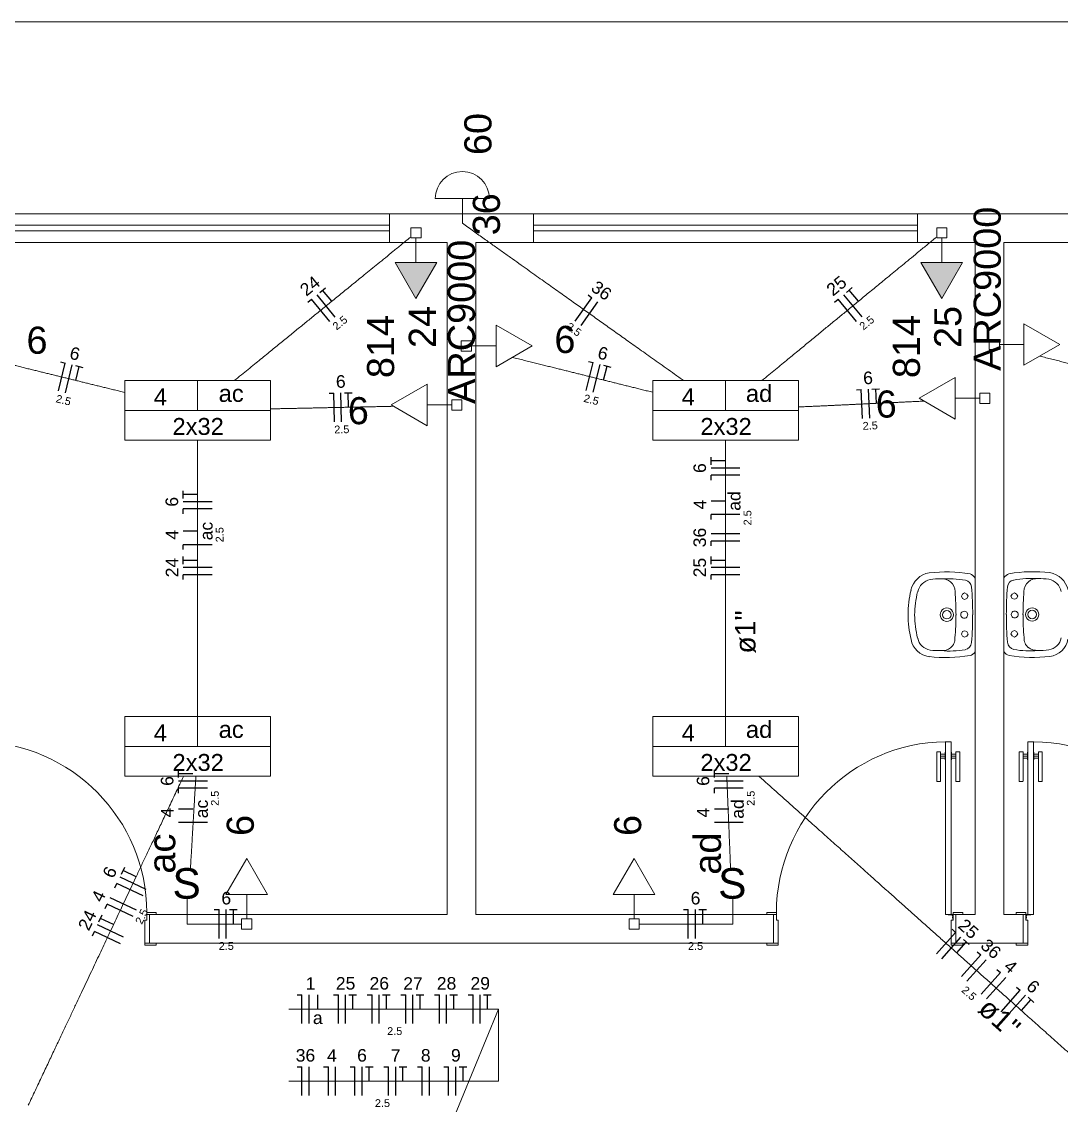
# Model space of a CAD drawing. Header units: millimetres. Extents: x -130 to 1399, y -90 to 1288.
# Drawn here: x 1132.3 to 1137.72, y 1250.38 to 1256.02 of the extents above; entities that cross this region are included whole.
import ezdxf

# ---------------------------------------------------------------- set-up
doc = ezdxf.new("R2010")
doc.units = ezdxf.units.MM
doc.header["$LTSCALE"] = 0.01
for name, color, linetype, lineweight in [('Arquitetura', 134, 'Continuous', 5), ('EL-Condutos', 3, 'Continuous', 13), ('EL-Fios', 9, 'Continuous', 25), ('EL-Textos condutos', 7, 'Continuous', 20), ('EL-Textos fios', 7, 'Continuous', 20), ('EL-Textos pontos', 5, 'Continuous', 20), ('P-SIMBOL', 5, 'Continuous', 5)]:
    doc.layers.add(name, color=color, linetype=linetype, lineweight=lineweight)
doc.styles.add('ARIAL', font='arial.ttf')

msp = doc.modelspace()

# ---------------------------------------------------------------- hatches: boundary and pattern name
at = {"layer": 'P-SIMBOL', "linetype": 'Continuous'}
for points in [[(1134.2507, 1254.7667), (1134.359, 1254.5792), (1134.4672, 1254.7667)], [(1136.9897, 1254.7667), (1137.098, 1254.5792), (1137.2062, 1254.7667)]]:
    msp.add_hatch(color=256, dxfattribs=at).paths.add_polyline_path(points)

# ---------------------------------------------------------------- linework, layer by layer
at = {"layer": 'Arquitetura', "linetype": 'Continuous'}
for p, q in [((1153.0719, 1256.0207), (1106.2719, 1256.0207)), ((1148.7214, 1255.0207), (1118.6714, 1255.0207)), ((1134.2214, 1255.0207), (1134.2214, 1254.8712)), ((1134.9714, 1255.0207), (1134.9714, 1254.8712)), ((1136.9714, 1255.0207), (1136.9714, 1254.8712)), ((1134.2214, 1254.9607), (1132.2214, 1254.9607)), ((1134.2214, 1254.9307), (1132.2214, 1254.9307)), ((1136.9714, 1254.9607), (1134.9714, 1254.9607)), ((1136.9714, 1254.9307), (1134.9714, 1254.9307)), ((1131.9214, 1254.8712), (1134.5219, 1254.8712)), ((1134.5219, 1254.8712), (1134.5219, 1251.3712)), ((1137.2719, 1254.8712), (1134.6714, 1254.8712)), ((1134.6714, 1254.8712), (1134.6714, 1251.3712)), ((1137.2719, 1254.8712), (1137.2719, 1251.3712)), ((1140.0219, 1254.8712), (1137.4214, 1254.8712)), ((1137.4214, 1254.8712), (1137.4214, 1251.3712)), ((1134.5219, 1251.3712), (1133.0064, 1251.3712)), ((1136.1869, 1251.3712), (1134.6714, 1251.3712)), ((1137.2719, 1251.3712), (1137.2069, 1251.3712)), ((1137.4864, 1251.3712), (1137.4214, 1251.3712)), ((1136.1869, 1251.2207), (1133.0064, 1251.2207)), ((1137.4864, 1251.2207), (1137.2069, 1251.2207))]:
    msp.add_line(p, q, dxfattribs=at)
at = {"layer": 'Arquitetura'}
for p, q in [((1137.2719, 1253.1212), (1137.2719, 1252.9307)), ((1137.4214, 1253.1222), (1137.4214, 1252.9322)), ((1137.2059, 1253.0387), (1137.1999, 1253.0282)), ((1137.1999, 1253.0282), (1137.2059, 1253.0157)), ((1137.2164, 1253.0452), (1137.2059, 1253.0387)), ((1137.2059, 1253.0157), (1137.2164, 1253.0112)), ((1137.2294, 1253.0387), (1137.2164, 1253.0452)), ((1137.2164, 1253.0112), (1137.2294, 1253.0157)), ((1137.2354, 1253.0282), (1137.2294, 1253.0387)), ((1137.2294, 1253.0157), (1137.2354, 1253.0282)), ((1137.4579, 1253.0292), (1137.4639, 1253.0397)), ((1137.4639, 1253.0167), (1137.4579, 1253.0292)), ((1137.4639, 1253.0397), (1137.4769, 1253.0462)), ((1137.4769, 1253.0122), (1137.4639, 1253.0167)), ((1137.4769, 1253.0462), (1137.4874, 1253.0397)), ((1137.4874, 1253.0167), (1137.4769, 1253.0122)), ((1137.4874, 1253.0397), (1137.4934, 1253.0292)), ((1137.4934, 1253.0292), (1137.4874, 1253.0167)), ((1137.2719, 1252.9942), (1137.2719, 1252.8062)), ((1137.4214, 1252.9957), (1137.4214, 1252.8072)), ((1137.2719, 1252.9307), (1137.2719, 1252.7382)), ((1137.4214, 1252.9322), (1137.4214, 1252.7392)), ((1137.2059, 1252.8442), (1137.1999, 1252.8312)), ((1137.1999, 1252.8312), (1137.2059, 1252.8207)), ((1137.2164, 1252.8482), (1137.2059, 1252.8442)), ((1137.2294, 1252.8442), (1137.2164, 1252.8482)), ((1137.2354, 1252.8312), (1137.2294, 1252.8442)), ((1137.2294, 1252.8207), (1137.2354, 1252.8312)), ((1137.4579, 1252.8327), (1137.4639, 1252.8452)), ((1137.4639, 1252.8217), (1137.4579, 1252.8327)), ((1137.4639, 1252.8452), (1137.4769, 1252.8497)), ((1137.4769, 1252.8497), (1137.4874, 1252.8452)), ((1137.4874, 1252.8452), (1137.4934, 1252.8327)), ((1137.4934, 1252.8327), (1137.4874, 1252.8217)), ((1137.2059, 1252.8207), (1137.2164, 1252.8147)), ((1137.2164, 1252.8147), (1137.2294, 1252.8207)), ((1137.4769, 1252.8157), (1137.4639, 1252.8217)), ((1137.4874, 1252.8217), (1137.4769, 1252.8157)), ((1137.1399, 1251.3692), (1137.1429, 1251.3692)), ((1137.5534, 1251.3692), (1137.5504, 1251.3692)), ((1137.1554, 1251.3542), (1137.1554, 1251.3572)), ((1137.5379, 1251.3542), (1137.5379, 1251.3572))]:
    msp.add_line(p, q, dxfattribs=at)
at = {"layer": 'Arquitetura', "color": 2}
for p, q in [((1137.1469, 1252.2707), (1137.1169, 1252.2707)), ((1137.1169, 1252.2707), (1137.1169, 1251.3712)), ((1137.1469, 1251.3712), (1137.1469, 1252.2707)), ((1137.5464, 1251.3712), (1137.5464, 1252.2707)), ((1137.5464, 1252.2707), (1137.5764, 1252.2707)), ((1137.5764, 1252.2707), (1137.5764, 1251.3712)), ((1137.1169, 1251.3712), (1137.1469, 1251.3712)), ((1137.5764, 1251.3712), (1137.5464, 1251.3712))]:
    msp.add_line(p, q, dxfattribs=at)
at = {"layer": 'Arquitetura', "color": 3, "linetype": 'Continuous'}
for p, q in [((1137.0719, 1252.0657), (1137.0719, 1252.2172)), ((1137.0914, 1252.2172), (1137.0914, 1252.0657)), ((1137.1149, 1252.1757), (1137.1149, 1252.2157)), ((1137.1484, 1252.1757), (1137.1484, 1252.2157)), ((1137.1714, 1252.2172), (1137.1714, 1252.0657)), ((1137.1914, 1252.0657), (1137.1914, 1252.2172)), ((1137.5019, 1252.0657), (1137.5019, 1252.2172)), ((1137.5219, 1252.2172), (1137.5219, 1252.0657)), ((1137.5444, 1252.1757), (1137.5444, 1252.2157)), ((1137.5784, 1252.1757), (1137.5784, 1252.2157)), ((1137.6014, 1252.2172), (1137.6014, 1252.0657)), ((1137.6214, 1252.0657), (1137.6214, 1252.2172)), ((1137.0879, 1252.0627), (1137.0744, 1252.0627)), ((1137.1749, 1252.0627), (1137.1894, 1252.0627)), ((1137.5179, 1252.0627), (1137.5039, 1252.0627)), ((1137.6054, 1252.0627), (1137.6189, 1252.0627))]:
    msp.add_line(p, q, dxfattribs=at)
at = {"layer": 'Arquitetura', "color": 3}
for p, q in [((1137.0914, 1252.2172), (1137.0719, 1252.2172)), ((1137.1149, 1252.2157), (1137.1169, 1252.2157)), ((1137.1484, 1252.2157), (1137.1469, 1252.2157)), ((1137.1714, 1252.2172), (1137.1914, 1252.2172)), ((1137.5219, 1252.2172), (1137.5019, 1252.2172)), ((1137.5444, 1252.2157), (1137.5464, 1252.2157)), ((1137.5784, 1252.2157), (1137.5764, 1252.2157)), ((1137.6014, 1252.2172), (1137.6214, 1252.2172)), ((1137.0914, 1252.2057), (1137.1149, 1252.2057)), ((1137.0914, 1252.1957), (1137.1149, 1252.1957)), ((1137.0914, 1252.1857), (1137.1149, 1252.1857)), ((1137.1149, 1252.1757), (1137.1169, 1252.1757)), ((1137.1484, 1252.1757), (1137.1469, 1252.1757)), ((1137.1714, 1252.2057), (1137.1484, 1252.2057)), ((1137.1714, 1252.1957), (1137.1484, 1252.1957)), ((1137.1714, 1252.1857), (1137.1484, 1252.1857)), ((1137.5219, 1252.2057), (1137.5444, 1252.2057)), ((1137.5219, 1252.1957), (1137.5444, 1252.1957)), ((1137.5219, 1252.1857), (1137.5444, 1252.1857)), ((1137.5444, 1252.1757), (1137.5464, 1252.1757)), ((1137.5784, 1252.1757), (1137.5764, 1252.1757)), ((1137.6014, 1252.2057), (1137.5784, 1252.2057)), ((1137.6014, 1252.1957), (1137.5784, 1252.1957)), ((1137.6014, 1252.1857), (1137.5784, 1252.1857))]:
    msp.add_line(p, q, dxfattribs=at)
at = {"layer": 'Arquitetura', "color": 2}
for points in [[(1132.9469, 1251.3407), (1132.9569, 1251.3407), (1132.9569, 1251.3712), (1132.9714, 1251.3712), (1132.9714, 1251.2207), (1132.9469, 1251.2207), (1132.9469, 1251.3407)], [(1136.2464, 1251.3407), (1136.2364, 1251.3407), (1136.2364, 1251.3712), (1136.2214, 1251.3712), (1136.2214, 1251.2207), (1136.2464, 1251.2207), (1136.2464, 1251.3407)], [(1137.1469, 1251.3407), (1137.1569, 1251.3407), (1137.1569, 1251.3712), (1137.1714, 1251.3712), (1137.1714, 1251.2207), (1137.1469, 1251.2207), (1137.1469, 1251.3407)], [(1137.5464, 1251.3407), (1137.5364, 1251.3407), (1137.5364, 1251.3712), (1137.5219, 1251.3712), (1137.5219, 1251.2207), (1137.5464, 1251.2207), (1137.5464, 1251.3407)]]:
    msp.add_lwpolyline(points, close=True, dxfattribs=at)
at = {"layer": 'Arquitetura', "color": 3}
for points in [[(1133.0064, 1251.3807), (1132.9569, 1251.3807), (1132.9569, 1251.3712), (1133.0064, 1251.3712), (1133.0064, 1251.3807)], [(1136.1869, 1251.3807), (1136.2364, 1251.3807), (1136.2364, 1251.3712), (1136.1869, 1251.3712), (1136.1869, 1251.3807)], [(1137.1569, 1251.3807), (1137.2069, 1251.3807), (1137.2069, 1251.3712), (1137.1569, 1251.3712), (1137.1569, 1251.3807)], [(1137.5364, 1251.3807), (1137.4864, 1251.3807), (1137.4864, 1251.3712), (1137.5364, 1251.3712), (1137.5364, 1251.3807)], [(1133.0064, 1251.2207), (1132.9469, 1251.2207), (1132.9469, 1251.2107), (1133.0064, 1251.2107), (1133.0064, 1251.2207)], [(1136.1869, 1251.2207), (1136.2464, 1251.2207), (1136.2464, 1251.2107), (1136.1869, 1251.2107), (1136.1869, 1251.2207)], [(1137.1469, 1251.2207), (1137.1714, 1251.2207), (1137.2069, 1251.2207), (1137.2069, 1251.2107), (1137.1469, 1251.2107), (1137.1469, 1251.2207)], [(1137.5464, 1251.2207), (1137.5219, 1251.2207), (1137.4864, 1251.2207), (1137.4864, 1251.2107), (1137.5464, 1251.2107), (1137.5464, 1251.2207)]]:
    msp.add_lwpolyline(points, close=True, dxfattribs=at)
at = {"layer": 'Arquitetura', "color": 1}
for points in [[(1137.1519, 1251.3697), (1137.1539, 1251.3712), (1137.1539, 1251.3712), (1137.1514, 1251.3712), (1137.1314, 1251.3712), (1137.1314, 1251.3697), (1137.1519, 1251.3697)], [(1137.1559, 1251.3662), (1137.1569, 1251.3682), (1137.1569, 1251.3682), (1137.1569, 1251.3657), (1137.1569, 1251.3457), (1137.1559, 1251.3457), (1137.1559, 1251.3662)], [(1137.5374, 1251.3662), (1137.5364, 1251.3682), (1137.5364, 1251.3682), (1137.5364, 1251.3657), (1137.5364, 1251.3457), (1137.5374, 1251.3457), (1137.5374, 1251.3662)], [(1137.5414, 1251.3697), (1137.5389, 1251.3712), (1137.5389, 1251.3712), (1137.5419, 1251.3712), (1137.5619, 1251.3712), (1137.5619, 1251.3697), (1137.5414, 1251.3697)]]:
    msp.add_lwpolyline(points, dxfattribs=at)
at = {"layer": 'Arquitetura'}
for points in [[(1137.1389, 1251.3687), (1137.1399, 1251.3692), (1137.1399, 1251.3697)], [(1137.1414, 1251.3687), (1137.1414, 1251.3682), (1137.1389, 1251.3682), (1137.1389, 1251.3687), (1137.1444, 1251.3687), (1137.1444, 1251.3682), (1137.1419, 1251.3682), (1137.1419, 1251.3687)], [(1137.1444, 1251.3687), (1137.1429, 1251.3692), (1137.1429, 1251.3697)], [(1137.5489, 1251.3687), (1137.5504, 1251.3692), (1137.5504, 1251.3697)], [(1137.5519, 1251.3687), (1137.5519, 1251.3682), (1137.5544, 1251.3682), (1137.5544, 1251.3687), (1137.5489, 1251.3687), (1137.5489, 1251.3682), (1137.5514, 1251.3682), (1137.5514, 1251.3687)], [(1137.5544, 1251.3687), (1137.5534, 1251.3692), (1137.5534, 1251.3697)], [(1137.1544, 1251.3557), (1137.1539, 1251.3557), (1137.1539, 1251.3532), (1137.1544, 1251.3532), (1137.1544, 1251.3582), (1137.1539, 1251.3582), (1137.1539, 1251.3562), (1137.1544, 1251.3562)], [(1137.1544, 1251.3582), (1137.1554, 1251.3572), (1137.1559, 1251.3572)], [(1137.1544, 1251.3532), (1137.1554, 1251.3542), (1137.1559, 1251.3542)], [(1137.5389, 1251.3582), (1137.5379, 1251.3572), (1137.5374, 1251.3572)], [(1137.5389, 1251.3532), (1137.5379, 1251.3542), (1137.5374, 1251.3542)], [(1137.5389, 1251.3557), (1137.5389, 1251.3557), (1137.5389, 1251.3532), (1137.5389, 1251.3532), (1137.5389, 1251.3582), (1137.5389, 1251.3582), (1137.5389, 1251.3562), (1137.5389, 1251.3562)]]:
    msp.add_lwpolyline(points, dxfattribs=at)
at = {"layer": 'Arquitetura', "color": 1}
for centre in [(1137.1539, 1251.3682), (1137.5389, 1251.3682)]:
    msp.add_circle(centre, 0.0025, dxfattribs=at)
at = {"layer": 'Arquitetura'}
for centre, radius, start, end in [((1137.0524, 1253.0347), 0.1175, 100.056, 167.486), ((1137.0554, 1253.0327), 0.0847, 102.719, 167.054), ((1137.1184, 1252.4012), 0.7539, 80.3071, 96.5866), ((1137.0839, 1252.8082), 0.311, 88.1735, 98.6779), ((1137.1224, 1252.5062), 0.6136, 80.7585, 92.6769), ((1137.0979, 1253.0477), 0.0716, 50.4003, 93.3975), ((1137.2149, 1253.0737), 0.0385, 4.3873, 81.2442), ((1137.2269, 1253.0957), 0.0522, 31.07, 69.4583), ((1137.4664, 1253.0967), 0.0522, 110.542, 148.93), ((1137.4784, 1253.0747), 0.0385, 98.7558, 175.613), ((1137.5749, 1252.4022), 0.7539, 83.4134, 99.6929), ((1137.5709, 1252.5072), 0.6136, 87.3231, 99.2415), ((1137.5954, 1253.0487), 0.0716, 86.6025, 129.6), ((1137.6094, 1252.8092), 0.311, 81.3221, 91.8265), ((1137.6379, 1253.0342), 0.0847, 12.9461, 77.2809), ((1137.6409, 1253.0357), 0.1175, 12.514, 79.9443), ((1137.3964, 1252.9427), 0.4735, 165.578, 181.302), ((1137.1004, 1253.0517), 0.0667, 0.5513, 49.6562), ((1135.5434, 1252.9382), 1.7156, 359.79, 4.6247), ((1139.1499, 1252.9392), 1.7156, 175.375, 180.21), ((1137.5929, 1253.0527), 0.0667, 130.344, 179.449), ((1137.5329, 1252.9172), 0.5766, 166.496, 178.648), ((1135.6974, 1252.9287), 1.4748, 0.0609, 4.8104), ((1138.9959, 1252.9297), 1.4748, 175.19, 179.939), ((1137.1244, 1252.9322), 0.0349, 120.007, 180), ((1137.1244, 1252.9322), 0.0222, 90, 180), ((1137.1244, 1252.9322), 0.0349, 60.0032, 119.997), ((1137.1244, 1252.9322), 0.0222, 0, 90), ((1137.1244, 1252.9322), 0.0349, 0.0007, 60.0032), ((1137.2154, 1252.9322), 0.018, 119.96, 180), ((1137.2154, 1252.9322), 0.018, 60.0128, 119.987), ((1137.2154, 1252.9322), 0.018, 359.963, 59.9809), ((1137.4779, 1252.9332), 0.018, 120.019, 180.037), ((1137.4779, 1252.9332), 0.018, 60.0128, 119.987), ((1137.4779, 1252.9332), 0.018, 0, 60.0398), ((1137.5689, 1252.9332), 0.0349, 119.997, 179.999), ((1137.5689, 1252.9332), 0.0222, 90, 180), ((1137.5689, 1252.9332), 0.0349, 60.0032, 119.997), ((1137.5689, 1252.9332), 0.0222, 0, 90), ((1137.5689, 1252.9332), 0.0349, 0, 59.9929), ((1137.3974, 1252.9212), 0.4741, 178.659, 194.363), ((1137.5289, 1252.9442), 0.5725, 181.303, 193.542), ((1137.1244, 1252.9322), 0.0349, 180.001, 240.003), ((1137.1244, 1252.9322), 0.0222, 180, 270), ((1137.1244, 1252.9322), 0.0349, 240.003, 299.997), ((1137.1244, 1252.9322), 0.0222, 270, 359.99), ((1137.1244, 1252.9322), 0.0349, 300.007, 0), ((1135.8194, 1252.9322), 1.3526, 354.905, 359.979), ((1137.2154, 1252.9322), 0.018, 179.963, 239.981), ((1137.2154, 1252.9322), 0.018, 240.013, 299.987), ((1137.2154, 1252.9322), 0.018, 299.96, 0), ((1135.3799, 1252.9322), 1.879, 355.586, 0), ((1139.3134, 1252.9332), 1.879, 180, 184.414), ((1137.4779, 1252.9332), 0.018, 180, 240.04), ((1137.4779, 1252.9332), 0.018, 240.013, 299.987), ((1137.4779, 1252.9332), 0.018, 300.019, 0.0367), ((1138.8739, 1252.9332), 1.3526, 180.021, 185.095), ((1137.5689, 1252.9332), 0.0349, 180, 239.993), ((1137.5689, 1252.9332), 0.0222, 180.01, 270), ((1137.5689, 1252.9332), 0.0349, 240.003, 299.997), ((1137.5689, 1252.9332), 0.0222, 270, 0), ((1137.5689, 1252.9332), 0.0349, 299.997, 359.999), ((1137.0469, 1252.8232), 0.1107, 190.408, 262.28), ((1137.0494, 1252.8257), 0.0784, 191.616, 261.581), ((1137.1039, 1252.8082), 0.0631, 309.245, 3.2268), ((1137.2129, 1252.7897), 0.0402, 279.607, 356.886), ((1137.4804, 1252.7907), 0.0402, 183.114, 260.393), ((1137.5894, 1252.8092), 0.0631, 176.773, 230.755), ((1137.6439, 1252.8267), 0.0784, 278.419, 348.384), ((1137.6464, 1252.8242), 0.1107, 277.72, 349.592), ((1137.1179, 1253.4617), 0.7531, 263.423, 279.721), ((1137.0834, 1253.0637), 0.3189, 261.83, 272.005), ((1137.1399, 1253.1932), 0.4504, 264.203, 280.218), ((1137.0984, 1252.8232), 0.0781, 267.161, 305.348), ((1137.2374, 1252.7572), 0.0386, 281.431, 332.133), ((1137.4559, 1252.7582), 0.0386, 207.867, 258.569), ((1137.5754, 1253.4627), 0.7531, 260.279, 276.577), ((1137.5534, 1253.1942), 0.4504, 259.782, 275.797), ((1137.5949, 1252.8242), 0.0781, 234.652, 272.839), ((1137.6099, 1253.0647), 0.3189, 267.995, 278.17), ((1132.0649, 1251.3787), 0.8921, 0.1295, 89.2231), ((1137.1284, 1251.3787), 0.8921, 90.7769, 179.871), ((1137.5649, 1251.3787), 0.8921, 0.1295, 89.2231)]:
    msp.add_arc(centre, radius, start, end, dxfattribs=at)
at = {"layer": 'Arquitetura', "color": 3, "linetype": 'Continuous'}
for centre, start, end in [((1137.0749, 1252.0657), 180, 260.538), ((1137.0884, 1252.0657), 260.538, 0), ((1137.1744, 1252.0657), 180, 279.462), ((1137.1889, 1252.0657), 279.462, 0), ((1137.5044, 1252.0657), 180, 260.538), ((1137.5184, 1252.0657), 260.538, 0), ((1137.6049, 1252.0657), 180, 279.462), ((1137.6184, 1252.0657), 279.462, 0)]:
    msp.add_arc(centre, 0.003, start, end, dxfattribs=at)
at = {"layer": 'EL-Condutos', "linetype": 'Continuous'}
for points in [[(1134.6005, 1254.9707), (1134.6591, 1254.9291), (1134.7144, 1254.8898), (1134.7665, 1254.8527), (1134.8157, 1254.8177), (1134.8623, 1254.7847), (1134.9063, 1254.7534), (1134.948, 1254.7237), (1134.9876, 1254.6956), (1135.0254, 1254.6687), (1135.0615, 1254.6431), (1135.0961, 1254.6185), (1135.1295, 1254.5948), (1135.1618, 1254.5718), (1135.1933, 1254.5494), (1135.2241, 1254.5275), (1135.2545, 1254.5059), (1135.2847, 1254.4844), (1135.3149, 1254.4629), (1135.3453, 1254.4413), (1135.3761, 1254.4194), (1135.4075, 1254.3971), (1135.4398, 1254.3742), (1135.473, 1254.3506), (1135.5075, 1254.3261), (1135.5435, 1254.3005), (1135.5811, 1254.2738), (1135.6205, 1254.2457), (1135.6621, 1254.2162), (1135.7059, 1254.1851), (1135.7521, 1254.1522)], [(1133.4127, 1254.1515), (1133.4496, 1254.1815), (1133.4845, 1254.21), (1133.5178, 1254.237), (1133.5494, 1254.2627), (1133.5795, 1254.2872), (1133.6084, 1254.3107), (1133.6362, 1254.3333), (1133.663, 1254.3551), (1133.689, 1254.3763), (1133.7143, 1254.3969), (1133.7392, 1254.4171), (1133.7637, 1254.4371), (1133.7881, 1254.4569), (1133.8124, 1254.4767), (1133.8369, 1254.4966), (1133.8617, 1254.5168), (1133.887, 1254.5373), (1133.9128, 1254.5584), (1133.9395, 1254.58), (1133.9671, 1254.6025), (1133.9957, 1254.6258), (1134.0257, 1254.6501), (1134.057, 1254.6756), (1134.0899, 1254.7024), (1134.1246, 1254.7306), (1134.1611, 1254.7603), (1134.1996, 1254.7916), (1134.2404, 1254.8248), (1134.2835, 1254.8599), (1134.3292, 1254.897)], [(1136.1609, 1254.1515), (1136.1974, 1254.1815), (1136.232, 1254.21), (1136.2649, 1254.237), (1136.2962, 1254.2627), (1136.3261, 1254.2872), (1136.3547, 1254.3107), (1136.3822, 1254.3333), (1136.4087, 1254.3551), (1136.4345, 1254.3763), (1136.4596, 1254.3969), (1136.4842, 1254.4171), (1136.5085, 1254.4371), (1136.5326, 1254.4569), (1136.5567, 1254.4767), (1136.581, 1254.4966), (1136.6055, 1254.5168), (1136.6305, 1254.5373), (1136.6562, 1254.5584), (1136.6825, 1254.58), (1136.7099, 1254.6025), (1136.7383, 1254.6258), (1136.7679, 1254.6501), (1136.7989, 1254.6756), (1136.8315, 1254.7024), (1136.8658, 1254.7306), (1136.902, 1254.7603), (1136.9402, 1254.7916), (1136.9805, 1254.8248), (1137.0232, 1254.8599), (1137.0684, 1254.897)], [(1132.1121, 1254.2689), (1132.1441, 1254.261), (1132.1748, 1254.2535), (1132.2044, 1254.2462), (1132.233, 1254.2392), (1132.2605, 1254.2324), (1132.287, 1254.2259), (1132.3128, 1254.2196), (1132.3377, 1254.2135), (1132.362, 1254.2075), (1132.3856, 1254.2017), (1132.4086, 1254.196), (1132.4312, 1254.1905), (1132.4534, 1254.185), (1132.4753, 1254.1796), (1132.4969, 1254.1743), (1132.5183, 1254.1691), (1132.5397, 1254.1638), (1132.561, 1254.1586), (1132.5823, 1254.1533), (1132.6038, 1254.1481), (1132.6255, 1254.1427), (1132.6475, 1254.1373), (1132.6698, 1254.1318), (1132.6925, 1254.1262), (1132.7158, 1254.1205), (1132.7396, 1254.1147), (1132.7641, 1254.1087), (1132.7893, 1254.1025), (1132.8153, 1254.0961), (1132.8422, 1254.0895)], [(1134.8604, 1254.2725), (1134.8925, 1254.2645), (1134.9234, 1254.2568), (1134.9531, 1254.2494), (1134.9817, 1254.2423), (1135.0093, 1254.2355), (1135.0359, 1254.2288), (1135.0617, 1254.2224), (1135.0868, 1254.2162), (1135.1111, 1254.2102), (1135.1348, 1254.2043), (1135.1579, 1254.1985), (1135.1805, 1254.1929), (1135.2028, 1254.1874), (1135.2247, 1254.1819), (1135.2463, 1254.1765), (1135.2678, 1254.1712), (1135.2892, 1254.1659), (1135.3105, 1254.1606), (1135.3319, 1254.1552), (1135.3534, 1254.1499), (1135.3751, 1254.1445), (1135.3971, 1254.139), (1135.4195, 1254.1335), (1135.4423, 1254.1278), (1135.4656, 1254.122), (1135.4894, 1254.1161), (1135.514, 1254.11), (1135.5392, 1254.1037), (1135.5653, 1254.0972), (1135.5922, 1254.0905)], [(1138.3422, 1254.0926), (1138.3152, 1254.0994), (1138.2891, 1254.1061), (1138.2638, 1254.1125), (1138.2393, 1254.1187), (1138.2154, 1254.1248), (1138.192, 1254.1307), (1138.1692, 1254.1365), (1138.1468, 1254.1422), (1138.1248, 1254.1478), (1138.103, 1254.1533), (1138.0815, 1254.1588), (1138.0601, 1254.1642), (1138.0387, 1254.1697), (1138.0173, 1254.1751), (1137.9957, 1254.1806), (1137.9741, 1254.1861), (1137.9521, 1254.1917), (1137.9298, 1254.1973), (1137.9071, 1254.2031), (1137.8839, 1254.209), (1137.8602, 1254.215), (1137.8358, 1254.2212), (1137.8107, 1254.2276), (1137.7848, 1254.2341), (1137.7581, 1254.2409), (1137.7304, 1254.248), (1137.7017, 1254.2553), (1137.6719, 1254.2628), (1137.6409, 1254.2707), (1137.6087, 1254.2789)], [(1134.2417, 1254.0175), (1134.2158, 1254.0169), (1134.1907, 1254.0164), (1134.1664, 1254.0159), (1134.1429, 1254.0154), (1134.12, 1254.0149), (1134.0977, 1254.0145), (1134.076, 1254.014), (1134.0547, 1254.0136), (1134.0339, 1254.0131), (1134.0135, 1254.0127), (1133.9935, 1254.0123), (1133.9737, 1254.0119), (1133.9541, 1254.0115), (1133.9347, 1254.0111), (1133.9154, 1254.0107), (1133.8961, 1254.0103), (1133.8769, 1254.0099), (1133.8576, 1254.0095), (1133.8381, 1254.009), (1133.8186, 1254.0086), (1133.7987, 1254.0082), (1133.7786, 1254.0078), (1133.7582, 1254.0074), (1133.7374, 1254.0069), (1133.7161, 1254.0065), (1133.6944, 1254.006), (1133.672, 1254.0056), (1133.6491, 1254.0051), (1133.6255, 1254.0046), (1133.6012, 1254.0041)], [(1136.3512, 1254.0139), (1136.3759, 1254.015), (1136.3999, 1254.0162), (1136.4232, 1254.0172), (1136.4459, 1254.0183), (1136.468, 1254.0193), (1136.4896, 1254.0203), (1136.5107, 1254.0213), (1136.5315, 1254.0223), (1136.5519, 1254.0232), (1136.572, 1254.0242), (1136.5919, 1254.0251), (1136.6116, 1254.026), (1136.6313, 1254.0269), (1136.6509, 1254.0279), (1136.6704, 1254.0288), (1136.6901, 1254.0297), (1136.7099, 1254.0306), (1136.7299, 1254.0316), (1136.7501, 1254.0325), (1136.7707, 1254.0335), (1136.7915, 1254.0344), (1136.8129, 1254.0354), (1136.8347, 1254.0364), (1136.857, 1254.0375), (1136.8799, 1254.0386), (1136.9035, 1254.0397), (1136.9278, 1254.0408), (1136.9529, 1254.042), (1136.9788, 1254.0432), (1137.0056, 1254.0444)], [(1133.2217, 1253.84), (1133.2217, 1253.7746), (1133.2217, 1253.7127), (1133.2217, 1253.6543), (1133.2217, 1253.5989), (1133.2217, 1253.5464), (1133.2217, 1253.4965), (1133.2217, 1253.4489), (1133.2217, 1253.4034), (1133.2217, 1253.3597), (1133.2217, 1253.3176), (1133.2217, 1253.2768), (1133.2217, 1253.237), (1133.2217, 1253.1979), (1133.2217, 1253.1594), (1133.2217, 1253.1212), (1133.2217, 1253.0829), (1133.2217, 1253.0444), (1133.2217, 1253.0054), (1133.2217, 1252.9656), (1133.2217, 1252.9247), (1133.2217, 1252.8826), (1133.2217, 1252.8389), (1133.2217, 1252.7934), (1133.2217, 1252.7458), (1133.2217, 1252.6959), (1133.2217, 1252.6434), (1133.2217, 1252.5881), (1133.2217, 1252.5296), (1133.2217, 1252.4678), (1133.2217, 1252.4023)], [(1135.9717, 1253.84), (1135.9717, 1253.7746), (1135.9717, 1253.7127), (1135.9717, 1253.6543), (1135.9717, 1253.5989), (1135.9717, 1253.5464), (1135.9717, 1253.4965), (1135.9717, 1253.4489), (1135.9717, 1253.4034), (1135.9717, 1253.3597), (1135.9717, 1253.3176), (1135.9717, 1253.2768), (1135.9717, 1253.237), (1135.9717, 1253.1979), (1135.9717, 1253.1594), (1135.9717, 1253.1212), (1135.9717, 1253.0829), (1135.9717, 1253.0444), (1135.9717, 1253.0054), (1135.9717, 1252.9656), (1135.9717, 1252.9247), (1135.9717, 1252.8826), (1135.9717, 1252.8389), (1135.9717, 1252.7934), (1135.9717, 1252.7458), (1135.9717, 1252.6959), (1135.9717, 1252.6434), (1135.9717, 1252.5881), (1135.9717, 1252.5296), (1135.9717, 1252.4678), (1135.9717, 1252.4023)], [(1133.1477, 1252.0894), (1133.1106, 1252.0108), (1133.0756, 1251.9366), (1133.0425, 1251.8666), (1133.0113, 1251.8004), (1132.9817, 1251.7377), (1132.9536, 1251.6782), (1132.9268, 1251.6216), (1132.9013, 1251.5675), (1132.8768, 1251.5156), (1132.8532, 1251.4656), (1132.8304, 1251.4173), (1132.8081, 1251.3702), (1132.7864, 1251.3241), (1132.7649, 1251.2786), (1132.7436, 1251.2334), (1132.7222, 1251.1882), (1132.7008, 1251.1427), (1132.679, 1251.0966), (1132.6567, 1251.0495), (1132.6339, 1251.0011), (1132.6103, 1250.9512), (1132.5858, 1250.8993), (1132.5603, 1250.8452), (1132.5336, 1250.7886), (1132.5055, 1250.7291), (1132.4759, 1250.6664), (1132.4446, 1250.6002), (1132.4116, 1250.5301), (1132.3766, 1250.456), (1132.3394, 1250.3774)], [(1133.2125, 1252.0908), (1133.2113, 1252.0693), (1133.21, 1252.0487), (1133.2089, 1252.0288), (1133.2077, 1252.0096), (1133.2066, 1251.991), (1133.2056, 1251.9731), (1133.2046, 1251.9558), (1133.2036, 1251.939), (1133.2026, 1251.9226), (1133.2017, 1251.9067), (1133.2008, 1251.8912), (1133.1999, 1251.8761), (1133.199, 1251.8612), (1133.1981, 1251.8466), (1133.1973, 1251.8322), (1133.1964, 1251.8179), (1133.1956, 1251.8038), (1133.1948, 1251.7897), (1133.1939, 1251.7756), (1133.1931, 1251.7616), (1133.1923, 1251.7474), (1133.1914, 1251.7331), (1133.1906, 1251.7187), (1133.1897, 1251.704), (1133.1888, 1251.6891), (1133.1879, 1251.6739), (1133.187, 1251.6584), (1133.1861, 1251.6424), (1133.1851, 1251.626), (1133.1841, 1251.6091)], [(1135.9781, 1252.0908), (1135.9789, 1252.0693), (1135.9798, 1252.0486), (1135.9806, 1252.0286), (1135.9814, 1252.0094), (1135.9822, 1251.9909), (1135.9829, 1251.9729), (1135.9836, 1251.9556), (1135.9843, 1251.9387), (1135.985, 1251.9224), (1135.9856, 1251.9064), (1135.9863, 1251.8909), (1135.9869, 1251.8757), (1135.9875, 1251.8608), (1135.9881, 1251.8462), (1135.9887, 1251.8318), (1135.9893, 1251.8175), (1135.9899, 1251.8033), (1135.9904, 1251.7892), (1135.991, 1251.7751), (1135.9916, 1251.761), (1135.9922, 1251.7469), (1135.9928, 1251.7325), (1135.9934, 1251.7181), (1135.994, 1251.7034), (1135.9946, 1251.6884), (1135.9952, 1251.6732), (1135.9958, 1251.6576), (1135.9965, 1251.6416), (1135.9972, 1251.6251), (1135.9979, 1251.6082)], [(1136.1473, 1252.0894), (1136.2353, 1252.0108), (1136.3184, 1251.9366), (1136.3968, 1251.8666), (1136.4709, 1251.8004), (1136.5412, 1251.7377), (1136.6078, 1251.6782), (1136.6712, 1251.6216), (1136.7318, 1251.5675), (1136.7899, 1251.5156), (1136.8459, 1251.4656), (1136.9, 1251.4173), (1136.9528, 1251.3702), (1137.0044, 1251.3241), (1137.0554, 1251.2786), (1137.106, 1251.2334), (1137.1566, 1251.1882), (1137.2076, 1251.1427), (1137.2592, 1251.0966), (1137.312, 1251.0495), (1137.3661, 1251.0011), (1137.4221, 1250.9512), (1137.4802, 1250.8993), (1137.5408, 1250.8452), (1137.6042, 1250.7886), (1137.6709, 1250.7291), (1137.7411, 1250.6664), (1137.8152, 1250.6002), (1137.8936, 1250.5301), (1137.9767, 1250.456), (1138.0648, 1250.3774)], [(1133.1671, 1251.3212), (1133.1812, 1251.3212), (1133.1945, 1251.3212), (1133.207, 1251.3212), (1133.2187, 1251.3212), (1133.2298, 1251.3212), (1133.2402, 1251.3212), (1133.2501, 1251.3212), (1133.2594, 1251.3212), (1133.2683, 1251.3212), (1133.2768, 1251.3212), (1133.2849, 1251.3212), (1133.2928, 1251.3212), (1133.3004, 1251.3212), (1133.3079, 1251.3212), (1133.3153, 1251.3212), (1133.3226, 1251.3212), (1133.3299, 1251.3212), (1133.3372, 1251.3212), (1133.3447, 1251.3212), (1133.3524, 1251.3212), (1133.3602, 1251.3212), (1133.3684, 1251.3212), (1133.3769, 1251.3212), (1133.3859, 1251.3212), (1133.3952, 1251.3212), (1133.4052, 1251.3212), (1133.4156, 1251.3212), (1133.4267, 1251.3212), (1133.4385, 1251.3212), (1133.4511, 1251.3212)], [(1136.0097, 1251.3212), (1135.9856, 1251.3212), (1135.9631, 1251.3212), (1135.9419, 1251.3212), (1135.9221, 1251.3212), (1135.9034, 1251.3212), (1135.8858, 1251.3212), (1135.8692, 1251.3212), (1135.8535, 1251.3212), (1135.8385, 1251.3212), (1135.8242, 1251.3212), (1135.8105, 1251.3212), (1135.7972, 1251.3212), (1135.7844, 1251.3212), (1135.7717, 1251.3212), (1135.7593, 1251.3212), (1135.7469, 1251.3212), (1135.7344, 1251.3212), (1135.7218, 1251.3212), (1135.709, 1251.3212), (1135.6957, 1251.3212), (1135.6821, 1251.3212), (1135.6679, 1251.3212), (1135.653, 1251.3212), (1135.6373, 1251.3212), (1135.6208, 1251.3212), (1135.6033, 1251.3212), (1135.5848, 1251.3212), (1135.5651, 1251.3212), (1135.5441, 1251.3212), (1135.5217, 1251.3212)]]:
    msp.add_spline(points, degree=3, dxfattribs=at)
at = {"layer": 'EL-Fios'}
for p, q in [((1133.8574, 1254.6099), (1133.8885, 1254.6352)), ((1136.6009, 1254.61), (1136.6318, 1254.6354)), ((1133.9385, 1254.4825), (1133.8439, 1254.5989)), ((1133.9203, 1254.5644), (1133.8729, 1254.6226)), ((1135.189, 1254.4605), (1135.2759, 1254.5827)), ((1135.2555, 1254.5972), (1135.2759, 1254.5827)), ((1136.6826, 1254.483), (1136.5873, 1254.5989)), ((1136.6639, 1254.5647), (1136.6163, 1254.6227)), ((1133.7954, 1254.5595), (1133.8148, 1254.5752)), ((1133.9094, 1254.4589), (1133.8148, 1254.5752)), ((1135.2196, 1254.4387), (1135.3065, 1254.561)), ((1136.5391, 1254.5592), (1136.5584, 1254.5751)), ((1136.6536, 1254.4592), (1136.5584, 1254.5751)), ((1132.4961, 1254.0973), (1132.5319, 1254.243)), ((1132.5076, 1254.2489), (1132.5319, 1254.243)), ((1135.2459, 1254.0994), (1135.2821, 1254.2449)), ((1135.2578, 1254.251), (1135.2821, 1254.2449)), ((1132.5325, 1254.0883), (1132.5683, 1254.234)), ((1132.5853, 1254.2298), (1132.6241, 1254.2203)), ((1132.5868, 1254.1522), (1132.6047, 1254.225)), ((1135.2823, 1254.0903), (1135.3185, 1254.2359)), ((1135.3354, 1254.2317), (1135.3743, 1254.222)), ((1135.3367, 1254.154), (1135.3548, 1254.2268)), ((1133.9059, 1254.0855), (1133.9309, 1254.086)), ((1133.934, 1253.936), (1133.9309, 1254.086)), ((1133.9715, 1253.9368), (1133.9684, 1254.0868)), ((1133.9859, 1254.0872), (1134.0259, 1254.088)), ((1134.0074, 1254.0126), (1134.0059, 1254.0876)), ((1136.654, 1254.1031), (1136.6789, 1254.1042)), ((1136.6859, 1253.9544), (1136.6789, 1254.1042)), ((1136.7234, 1253.9561), (1136.7164, 1254.106)), ((1136.7339, 1254.1068), (1136.7738, 1254.1087)), ((1136.7574, 1254.0328), (1136.7539, 1254.1077)), ((1135.8967, 1253.713), (1135.8967, 1253.753)), ((1135.9717, 1253.733), (1135.8967, 1253.733)), ((1136.0467, 1253.6955), (1135.8967, 1253.6955)), ((1136.0467, 1253.658), (1135.8967, 1253.658)), ((1135.8967, 1253.633), (1135.8967, 1253.658)), ((1133.1467, 1253.5377), (1133.1467, 1253.5777)), ((1133.2217, 1253.5577), (1133.1467, 1253.5577)), ((1133.2967, 1253.5202), (1133.1467, 1253.5202)), ((1135.9717, 1253.5242), (1135.8967, 1253.5242)), ((1133.2967, 1253.4827), (1133.1467, 1253.4827)), ((1133.1467, 1253.4577), (1133.1467, 1253.4827)), ((1136.0467, 1253.4532), (1135.8967, 1253.4532)), ((1135.8967, 1253.4282), (1135.8967, 1253.4532)), ((1133.2217, 1253.3675), (1133.1467, 1253.3675)), ((1136.0467, 1253.3528), (1135.8967, 1253.3528)), ((1133.2967, 1253.2965), (1133.1467, 1253.2965)), ((1133.1467, 1253.2715), (1133.1467, 1253.2965)), ((1136.0467, 1253.3153), (1135.8967, 1253.3153)), ((1135.8967, 1253.2903), (1135.8967, 1253.3153)), ((1133.1467, 1253.1949), (1133.1467, 1253.2349)), ((1135.8967, 1253.1949), (1135.8967, 1253.2349)), ((1133.2217, 1253.2149), (1133.1467, 1253.2149)), ((1133.2967, 1253.1774), (1133.1467, 1253.1774)), ((1135.9717, 1253.2149), (1135.8967, 1253.2149)), ((1136.0467, 1253.1774), (1135.8967, 1253.1774)), ((1133.2967, 1253.1399), (1133.1467, 1253.1399)), ((1133.1467, 1253.1149), (1133.1467, 1253.1399)), ((1136.0467, 1253.1399), (1135.8967, 1253.1399)), ((1135.8967, 1253.1149), (1135.8967, 1253.1399)), ((1133.1222, 1252.0834), (1133.1222, 1252.1234)), ((1133.1972, 1252.1034), (1133.1222, 1252.1034)), ((1135.9138, 1252.0834), (1135.9138, 1252.1234)), ((1135.9888, 1252.1034), (1135.9138, 1252.1034)), ((1133.2722, 1252.0659), (1133.1222, 1252.0659)), ((1136.0638, 1252.0659), (1135.9138, 1252.0659)), ((1133.2722, 1252.0284), (1133.1222, 1252.0284)), ((1133.1222, 1252.0034), (1133.1222, 1252.0284)), ((1136.0638, 1252.0284), (1135.9138, 1252.0284)), ((1135.9138, 1252.0034), (1135.9138, 1252.0284)), ((1133.1972, 1251.92), (1133.1222, 1251.92)), ((1135.9888, 1251.92), (1135.9138, 1251.92)), ((1133.2722, 1251.849), (1133.1222, 1251.849)), ((1136.0638, 1251.849), (1135.9138, 1251.849)), ((1132.825, 1251.5815), (1132.8421, 1251.6177)), ((1132.9013, 1251.5675), (1132.8335, 1251.5996)), ((1132.7908, 1251.5091), (1132.8015, 1251.5317)), ((1132.9371, 1251.4677), (1132.8015, 1251.5317)), ((1132.9531, 1251.5016), (1132.8175, 1251.5657)), ((1132.74, 1251.4014), (1132.7506, 1251.424)), ((1132.8863, 1251.36), (1132.7506, 1251.424)), ((1132.9023, 1251.3939), (1132.7666, 1251.4579)), ((1132.7072, 1251.3321), (1132.7243, 1251.3683)), ((1133.3082, 1251.3962), (1133.3332, 1251.3962)), ((1133.3332, 1251.2462), (1133.3332, 1251.3962)), ((1133.3707, 1251.2462), (1133.3707, 1251.3962)), ((1133.3882, 1251.3962), (1133.4282, 1251.3962)), ((1133.4082, 1251.3212), (1133.4082, 1251.3962)), ((1135.7526, 1251.3962), (1135.7776, 1251.3962)), ((1135.7776, 1251.2462), (1135.7776, 1251.3962)), ((1135.8151, 1251.2462), (1135.8151, 1251.3962)), ((1135.8326, 1251.3962), (1135.8726, 1251.3962)), ((1135.8526, 1251.3212), (1135.8526, 1251.3962)), ((1132.8354, 1251.2522), (1132.6998, 1251.3163)), ((1132.7836, 1251.3182), (1132.7158, 1251.3502)), ((1132.6731, 1251.2598), (1132.6838, 1251.2824)), ((1132.8194, 1251.2183), (1132.6838, 1251.2824)), ((1137.0701, 1251.165), (1137.17, 1251.2769)), ((1137.098, 1251.14), (1137.1979, 1251.2519)), ((1137.1513, 1251.2935), (1137.17, 1251.2769)), ((1137.1759, 1251.171), (1137.2259, 1251.2269)), ((1137.211, 1251.2402), (1137.2408, 1251.2136)), ((1137.2009, 1251.0482), (1137.3008, 1251.1601)), ((1137.2821, 1251.1767), (1137.3008, 1251.1601)), ((1137.2288, 1251.0232), (1137.3288, 1251.1351)), ((1137.385, 1251.0849), (1137.4036, 1251.0682)), ((1137.3037, 1250.9563), (1137.4036, 1251.0682)), ((1137.3317, 1250.9314), (1137.4316, 1251.0432)), ((1137.4066, 1250.8645), (1137.5065, 1250.9764)), ((1137.4878, 1250.993), (1137.5065, 1250.9764)), ((1133.7397, 1250.9525), (1133.7647, 1250.9525)), ((1133.7647, 1250.8025), (1133.7647, 1250.9525)), ((1133.8022, 1250.8025), (1133.8022, 1250.9525)), ((1133.8471, 1250.8775), (1133.8471, 1250.9525)), ((1133.9298, 1250.9525), (1133.9548, 1250.9525)), ((1133.9548, 1250.8025), (1133.9548, 1250.9525)), ((1133.9923, 1250.8025), (1133.9923, 1250.9525)), ((1134.0098, 1250.9525), (1134.0498, 1250.9525)), ((1134.0298, 1250.8775), (1134.0298, 1250.9525)), ((1134.1052, 1250.9525), (1134.1302, 1250.9525)), ((1134.1302, 1250.8025), (1134.1302, 1250.9525)), ((1134.1677, 1250.8025), (1134.1677, 1250.9525)), ((1134.1852, 1250.9525), (1134.2252, 1250.9525)), ((1134.2052, 1250.8775), (1134.2052, 1250.9525)), ((1134.2806, 1250.9525), (1134.3056, 1250.9525)), ((1134.3056, 1250.8025), (1134.3056, 1250.9525)), ((1134.3431, 1250.8025), (1134.3431, 1250.9525)), ((1134.3606, 1250.9525), (1134.4006, 1250.9525)), ((1134.3806, 1250.8775), (1134.3806, 1250.9525)), ((1134.456, 1250.9525), (1134.481, 1250.9525)), ((1134.481, 1250.8025), (1134.481, 1250.9525)), ((1134.5185, 1250.8025), (1134.5185, 1250.9525)), ((1134.536, 1250.9525), (1134.576, 1250.9525)), ((1134.556, 1250.8775), (1134.556, 1250.9525)), ((1134.6313, 1250.9525), (1134.6563, 1250.9525)), ((1134.6563, 1250.8025), (1134.6563, 1250.9525)), ((1134.6938, 1250.8025), (1134.6938, 1250.9525)), ((1134.7113, 1250.9525), (1134.7513, 1250.9525)), ((1134.7313, 1250.8775), (1134.7313, 1250.9525)), ((1137.4346, 1250.8395), (1137.5345, 1250.9514)), ((1137.5125, 1250.8705), (1137.5624, 1250.9264)), ((1137.5475, 1250.9398), (1137.5773, 1250.9131)), ((1133.7397, 1250.5775), (1133.7647, 1250.5775)), ((1133.7647, 1250.4275), (1133.7647, 1250.5775)), ((1133.8022, 1250.4275), (1133.8022, 1250.5775)), ((1133.8776, 1250.5775), (1133.9026, 1250.5775)), ((1133.9026, 1250.4275), (1133.9026, 1250.5775)), ((1133.9401, 1250.4275), (1133.9401, 1250.5775)), ((1134.0154, 1250.5775), (1134.0404, 1250.5775)), ((1134.0404, 1250.4275), (1134.0404, 1250.5775)), ((1134.0779, 1250.4275), (1134.0779, 1250.5775)), ((1134.0954, 1250.5775), (1134.1354, 1250.5775)), ((1134.1154, 1250.5025), (1134.1154, 1250.5775)), ((1134.1908, 1250.5775), (1134.2158, 1250.5775)), ((1134.2158, 1250.4275), (1134.2158, 1250.5775)), ((1134.2533, 1250.4275), (1134.2533, 1250.5775)), ((1134.2708, 1250.5775), (1134.3108, 1250.5775)), ((1134.2908, 1250.5025), (1134.2908, 1250.5775)), ((1134.3662, 1250.5775), (1134.3912, 1250.5775)), ((1134.3912, 1250.4275), (1134.3912, 1250.5775)), ((1134.4287, 1250.4275), (1134.4287, 1250.5775)), ((1134.5041, 1250.5775), (1134.5291, 1250.5775)), ((1134.5291, 1250.4275), (1134.5291, 1250.5775)), ((1134.5666, 1250.4275), (1134.5666, 1250.5775)), ((1134.5841, 1250.5775), (1134.6241, 1250.5775)), ((1134.6041, 1250.5025), (1134.6041, 1250.5775))]:
    msp.add_line(p, q, dxfattribs=at)
at = {"layer": 'EL-Textos fios'}
for p, q in [((1134.7888, 1250.8775), (1133.6972, 1250.8775)), ((1134.4242, 1249.9896), (1134.7888, 1250.8775)), ((1134.7888, 1250.8775), (1134.7888, 1250.5025)), ((1134.7888, 1250.5025), (1133.6972, 1250.5025))]:
    msp.add_line(p, q, dxfattribs=at)
at = {"layer": 'P-SIMBOL'}
for p, q in [((1134.4593, 1255.0992), (1134.7418, 1255.0992)), ((1134.6005, 1255.0992), (1134.6005, 1254.9707)), ((1134.3325, 1254.9477), (1134.3855, 1254.9477)), ((1134.3325, 1254.8947), (1134.3325, 1254.9477)), ((1134.3855, 1254.9477), (1134.3855, 1254.8947)), ((1137.0715, 1254.9477), (1137.1245, 1254.9477)), ((1137.0715, 1254.8947), (1137.0715, 1254.9477)), ((1137.1245, 1254.9477), (1137.1245, 1254.8947)), ((1134.3855, 1254.8947), (1134.3325, 1254.8947)), ((1134.359, 1254.7667), (1134.359, 1254.8947)), ((1137.1245, 1254.8947), (1137.0715, 1254.8947)), ((1137.098, 1254.7667), (1137.098, 1254.8947)), ((1134.2507, 1254.7667), (1134.4672, 1254.7667)), ((1134.359, 1254.5792), (1134.2507, 1254.7667)), ((1134.4672, 1254.7667), (1134.359, 1254.5792)), ((1136.9897, 1254.7667), (1137.2062, 1254.7667)), ((1137.098, 1254.5792), (1136.9897, 1254.7667)), ((1137.2062, 1254.7667), (1137.098, 1254.5792)), ((1134.776, 1254.4402), (1134.9635, 1254.3319)), ((1134.776, 1254.2237), (1134.776, 1254.4402)), ((1137.526, 1254.4474), (1137.7135, 1254.3391)), ((1137.526, 1254.2309), (1137.526, 1254.4474)), ((1134.5949, 1254.3054), (1134.5949, 1254.3584)), ((1134.5949, 1254.3584), (1134.648, 1254.3584)), ((1134.648, 1254.3584), (1134.648, 1254.3054)), ((1137.3449, 1254.3126), (1137.3449, 1254.3657)), ((1137.3449, 1254.3657), (1137.398, 1254.3657)), ((1137.398, 1254.3657), (1137.398, 1254.3126)), ((1134.648, 1254.3054), (1134.5949, 1254.3054)), ((1134.776, 1254.3319), (1134.648, 1254.3319)), ((1134.9635, 1254.3319), (1134.776, 1254.2237)), ((1137.398, 1254.3126), (1137.3449, 1254.3126)), ((1137.526, 1254.3391), (1137.398, 1254.3391)), ((1137.7135, 1254.3391), (1137.526, 1254.2309)), ((1132.8425, 1254.1518), (1132.8425, 1253.8405)), ((1132.8425, 1254.1518), (1133.601, 1254.1518)), ((1133.2217, 1253.9962), (1133.2217, 1254.1518)), ((1133.601, 1254.1518), (1133.601, 1253.8405)), ((1134.2299, 1254.0244), (1134.4174, 1254.1326)), ((1134.4174, 1254.1326), (1134.4174, 1253.9161)), ((1135.5925, 1254.1518), (1135.5925, 1253.8405)), ((1135.5925, 1254.1518), (1136.351, 1254.1518)), ((1135.9717, 1253.9962), (1135.9717, 1254.1518)), ((1136.351, 1254.1518), (1136.351, 1253.8405)), ((1136.9799, 1254.0592), (1137.1674, 1254.1674)), ((1137.1674, 1254.1674), (1137.1674, 1253.9509)), ((1137.2954, 1254.0326), (1137.2954, 1254.0857)), ((1137.2954, 1254.0857), (1137.3485, 1254.0857)), ((1137.3485, 1254.0857), (1137.3485, 1254.0326)), ((1134.4174, 1253.9161), (1134.2299, 1254.0244)), ((1134.4174, 1254.0244), (1134.5454, 1254.0244)), ((1134.5454, 1253.9979), (1134.5454, 1254.0509)), ((1134.5454, 1254.0509), (1134.5985, 1254.0509)), ((1134.5985, 1254.0509), (1134.5985, 1253.9979)), ((1137.1674, 1253.9509), (1136.9799, 1254.0592)), ((1137.1674, 1254.0592), (1137.2954, 1254.0592)), ((1137.3485, 1254.0326), (1137.2954, 1254.0326)), ((1132.8425, 1253.9962), (1133.601, 1253.9962)), ((1134.5985, 1253.9979), (1134.5454, 1253.9979)), ((1135.5925, 1253.9962), (1136.351, 1253.9962)), ((1132.8425, 1253.8405), (1133.601, 1253.8405)), ((1135.5925, 1253.8405), (1136.351, 1253.8405)), ((1132.8425, 1252.4018), (1132.8425, 1252.0905)), ((1132.8425, 1252.4018), (1133.601, 1252.4018)), ((1133.2217, 1252.2462), (1133.2217, 1252.4018)), ((1133.601, 1252.4018), (1133.601, 1252.0905)), ((1135.5925, 1252.4018), (1135.5925, 1252.0905)), ((1135.5925, 1252.4018), (1136.351, 1252.4018)), ((1135.9717, 1252.2462), (1135.9717, 1252.4018)), ((1136.351, 1252.4018), (1136.351, 1252.0905)), ((1132.8425, 1252.2462), (1133.601, 1252.2462)), ((1135.5925, 1252.2462), (1136.351, 1252.2462)), ((1132.8425, 1252.0905), (1133.601, 1252.0905)), ((1135.5925, 1252.0905), (1136.351, 1252.0905)), ((1133.3692, 1251.4757), (1133.4774, 1251.6632)), ((1133.4774, 1251.6632), (1133.5857, 1251.4757)), ((1135.387, 1251.4757), (1135.4952, 1251.6632)), ((1135.4952, 1251.6632), (1135.6035, 1251.4757)), ((1133.5857, 1251.4757), (1133.3692, 1251.4757)), ((1133.4774, 1251.4757), (1133.4774, 1251.3477)), ((1135.6035, 1251.4757), (1135.387, 1251.4757)), ((1135.4952, 1251.4757), (1135.4952, 1251.3477)), ((1133.1671, 1251.4497), (1133.1671, 1251.3212)), ((1136.0097, 1251.4497), (1136.0097, 1251.3212)), ((1133.4509, 1251.3477), (1133.5039, 1251.3477)), ((1133.4509, 1251.2947), (1133.4509, 1251.3477)), ((1133.5039, 1251.3477), (1133.5039, 1251.2947)), ((1135.4687, 1251.3477), (1135.5217, 1251.3477)), ((1135.4687, 1251.2947), (1135.4687, 1251.3477)), ((1135.5217, 1251.3477), (1135.5217, 1251.2947)), ((1133.5039, 1251.2947), (1133.4509, 1251.2947)), ((1135.5217, 1251.2947), (1135.4687, 1251.2947))]:
    msp.add_line(p, q, dxfattribs=at)
msp.add_arc((1134.6005, 1255.0992), 0.1412, 0.0001, 180, dxfattribs=at)

# ---------------------------------------------------------------- texts
at = {"layer": 'EL-Textos condutos', "char_height": 0.1059, "width": 0.38124, "attachment_point": 8, "line_spacing_factor": 0.798, "style": 'ARIAL'}
for insert, rotation in [((1136.1303, 1252.8421), 90.0002), ((1137.362, 1250.7917), 318.2428)]:
    msp.add_mtext('ø1"', dxfattribs=dict(at, insert=insert, rotation=rotation))
at = {"layer": 'EL-Textos fios', "attachment_point": 8, "line_spacing_factor": 0.798, "style": 'ARIAL'}
for s, insert, char_height, width, rotation in [('24', (1133.8272, 1254.6193), 0.06531, 0.156732, 39.1273), ('25', (1136.5706, 1254.6193), 0.06531, 0.156732, 39.3966), ('36', (1135.3062, 1254.5932), 0.06531, 0.156732, 324.5978), ('2.5', (1133.9763, 1254.436), 0.04059, 0.146142, 39.1273), ('2.5', (1136.7207, 1254.4365), 0.04059, 0.146142, 39.3966), ('2.5', (1135.1695, 1254.4005), 0.04059, 0.146142, 324.5978), ('6', (1132.5744, 1254.2596), 0.0653, 0.078366, 346.1926), ('6', (1135.325, 1254.261), 0.0653, 0.078366, 346.0379), ('6', (1136.7152, 1254.1322), 0.0653, 0.078366, 2.67), ('6', (1133.9678, 1254.1132), 0.0653, 0.078366, 1.1975), ('2.5', (1132.5179, 1254.0296), 0.04059, 0.146142, 346.1926), ('2.5', (1135.2675, 1254.0316), 0.04059, 0.146142, 346.0379), ('2.5', (1133.973, 1253.8765), 0.04059, 0.146142, 1.1975), ('2.5', (1136.7261, 1253.896), 0.04059, 0.146142, 2.67), ('6', (1135.8707, 1253.6956), 0.0653, 0.078366, 90.0002), ('ad', (1136.0502, 1253.5241), 0.06531, 0.156732, 90.0002), ('6', (1133.1207, 1253.5201), 0.0653, 0.078366, 90.0002), ('4', (1135.8707, 1253.5056), 0.0653, 0.078366, 90.0002), ('2.5', (1136.1069, 1253.4366), 0.04059, 0.146142, 90.0002), ('ac', (1133.3002, 1253.3676), 0.06531, 0.156732, 90.0002), ('4', (1133.1207, 1253.3486), 0.0653, 0.078366, 90.0002), ('2.5', (1133.3569, 1253.3486), 0.04059, 0.146142, 90.0002), ('36', (1135.8707, 1253.3341), 0.06531, 0.156732, 90.0002), ('24', (1133.1207, 1253.1776), 0.06531, 0.156732, 90.0002), ('25', (1135.8707, 1253.1776), 0.06531, 0.156732, 90.0002), ('6', (1133.0962, 1252.0661), 0.0653, 0.078366, 90.0002), ('6', (1135.8877, 1252.0661), 0.0653, 0.078366, 90.0002), ('2.5', (1133.3324, 1251.9761), 0.04059, 0.146142, 90.0002), ('2.5', (1136.1239, 1251.9761), 0.04059, 0.146142, 90.0002), ('ac', (1133.2757, 1251.9201), 0.06531, 0.156732, 90.0002), ('ad', (1136.0672, 1251.9201), 0.06531, 0.156732, 90.0002), ('4', (1133.0962, 1251.9011), 0.0653, 0.078366, 90.0002), ('4', (1135.8877, 1251.9011), 0.0653, 0.078366, 90.0002), ('6', (1132.7938, 1251.5768), 0.0653, 0.078366, 64.727), ('4', (1132.7348, 1251.4523), 0.0653, 0.078366, 64.727), ('24', (1132.6763, 1251.3273), 0.06531, 0.156732, 64.727), ('2.5', (1132.9486, 1251.3513), 0.04059, 0.146142, 64.727), ('25', (1137.2151, 1251.2712), 0.06531, 0.156732, 318.2379), ('36', (1137.3321, 1251.1672), 0.06531, 0.156732, 318.2379), ('4', (1137.4351, 1251.0752), 0.0653, 0.078366, 318.2379), ('6', (1137.5516, 1250.9707), 0.0653, 0.078366, 318.2379), ('2.5', (1137.2262, 1250.9451), 0.04059, 0.146142, 318.2379)]:
    msp.add_mtext(s, dxfattribs=dict(at, insert=insert, char_height=char_height, width=width, rotation=rotation))
for s, insert, char_height, width in [('6', (1133.3708, 1251.4222), 0.0653, 0.078366), ('6', (1135.8153, 1251.4222), 0.0653, 0.078366), ('2.5', (1133.3708, 1251.186), 0.04059, 0.146142), ('2.5', (1135.8153, 1251.186), 0.04059, 0.146142), ('1', (1133.8098, 1250.9787), 0.0653, 0.078366), ('25', (1133.9923, 1250.9787), 0.06531, 0.156732), ('26', (1134.1678, 1250.9787), 0.06531, 0.156732), ('27', (1134.3433, 1250.9787), 0.06531, 0.156732), ('28', (1134.5183, 1250.9787), 0.06531, 0.156732), ('29', (1134.6938, 1250.9787), 0.06531, 0.156732), ('a', (1133.8473, 1250.7992), 0.0653, 0.078366), ('2.5', (1134.2483, 1250.7425), 0.04059, 0.146142), ('36', (1133.7833, 1250.6037), 0.06531, 0.156732), ('4', (1133.9213, 1250.6037), 0.0653, 0.078366), ('6', (1134.0778, 1250.6037), 0.0653, 0.078366), ('7', (1134.2533, 1250.6037), 0.0653, 0.078366), ('8', (1134.4098, 1250.6037), 0.0653, 0.078366), ('9', (1134.5668, 1250.6037), 0.0653, 0.078366), ('2.5', (1134.1843, 1250.3675), 0.04059, 0.146142)]:
    msp.add_mtext(s, dxfattribs=dict(at, insert=insert, char_height=char_height, width=width))
at = {"layer": 'EL-Textos pontos', "char_height": 0.1412, "attachment_point": 8, "rotation": 90.0002, "line_spacing_factor": 0.798, "style": 'ARIAL'}
for s, insert, width in [('60', (1134.7542, 1255.4356), 0.33888), ('36', (1134.7982, 1255.0176), 0.33888), ('ARC9000', (1137.4072, 1254.6296), 1.18608), ('ARC9000', (1134.6682, 1254.4576), 1.18608), ('24', (1134.4627, 1254.4306), 0.33888), ('25', (1137.2017, 1254.4306), 0.33888), ('814', (1134.2472, 1254.3286), 0.50832), ('814', (1136.9862, 1254.3286), 0.50832), ('6', (1133.5162, 1251.8346), 0.16944), ('6', (1135.5342, 1251.8346), 0.16944), ('ac', (1133.1072, 1251.6876), 0.33888), ('ad', (1135.9497, 1251.6876), 0.33888)]:
    msp.add_mtext(s, dxfattribs=dict(at, insert=insert, width=width))
at = {"layer": 'EL-Textos pontos', "attachment_point": 8, "line_spacing_factor": 0.798, "style": 'ARIAL'}
for s, insert, char_height, width in [('6', (1132.3848, 1254.2892), 0.1412, 0.16944), ('6', (1135.1348, 1254.2932), 0.1412, 0.16944), ('ad', (1136.1463, 1254.0392), 0.08825, 0.2118), ('4', (1133.0273, 1254.0222), 0.0882, 0.1059), ('ac', (1133.3963, 1254.0392), 0.08825, 0.2118), ('4', (1135.7773, 1254.0222), 0.0882, 0.1059), ('6', (1136.8088, 1253.9567), 0.1412, 0.16944), ('6', (1134.0588, 1253.9222), 0.1412, 0.16944), ('2x32', (1133.2243, 1253.8672), 0.08825, 0.4236), ('2x32', (1135.9743, 1253.8672), 0.08825, 0.4236), ('ad', (1136.1463, 1252.2892), 0.08825, 0.2118), ('4', (1133.0273, 1252.2722), 0.0882, 0.1059), ('ac', (1133.3963, 1252.2892), 0.08825, 0.2118), ('4', (1135.7773, 1252.2722), 0.0882, 0.1059), ('2x32', (1133.2243, 1252.1172), 0.08825, 0.4236), ('2x32', (1135.9743, 1252.1172), 0.08825, 0.4236)]:
    msp.add_mtext(s, dxfattribs=dict(at, insert=insert, char_height=char_height, width=width))
at = {"layer": 'P-SIMBOL', "char_height": 0.1588, "width": 0.19062, "attachment_point": 7, "rotation": 0.0008, "line_spacing_factor": 0.798, "style": 'ARIAL'}
for insert in [(1133.0903, 1251.451), (1135.9328, 1251.451)]:
    msp.add_mtext('S', dxfattribs=dict(at, insert=insert))

doc.saveas('drawing.dxf')
